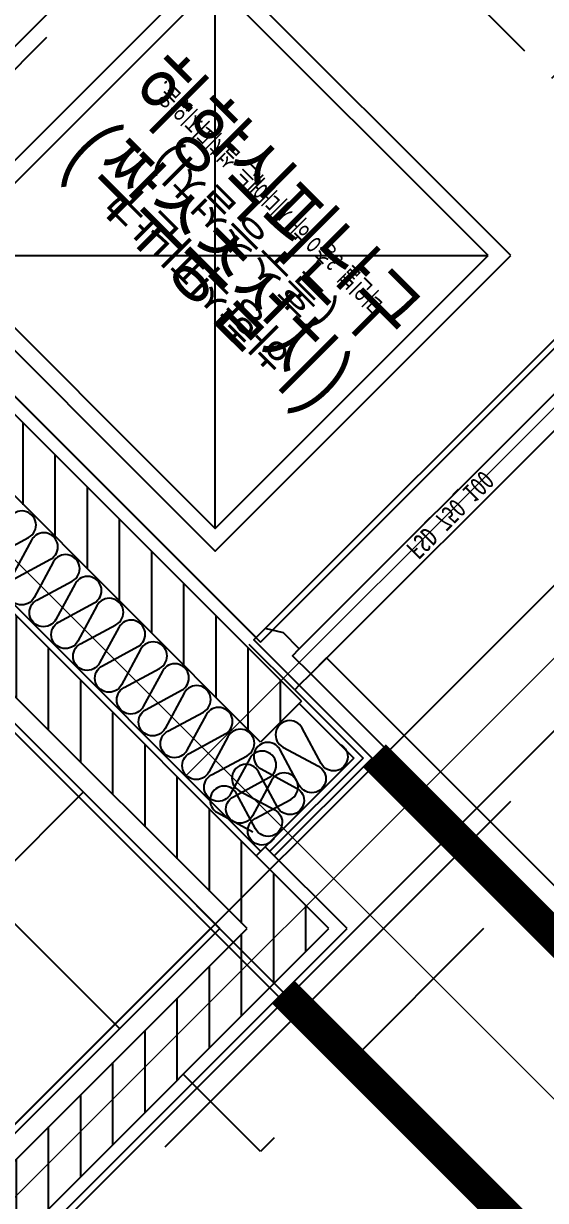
# Model space of a CAD drawing. Header units: millimetres. Extents: x 11101 to 63139, y 2659 to 57930.
# Drawn here: x 38720 to 39531, y 32122 to 33952 of the extents above; entities that cross this region are included whole.
import ezdxf
from ezdxf.enums import TextEntityAlignment as Align

# ---------------------------------------------------------------- set-up
doc = ezdxf.new("R2010")
doc.units = ezdxf.units.MM
doc.header["$LTSCALE"] = 100
for name, pattern in [('U-59B_1(111-114D)$0$CEN', [62, 60, -1, 0, -1]), ('U-59B_1(111-114D)$0$CENTER', [50.8, 31.75, -6.35, 6.35, -6.35]), ('U-59B_1(111-114D)$0$HID', [2.3, 1.5, -0.8]), ('U-59B_1(111-114D)$0$UNIT-84A(중간세대)-확장전$0$CONTINOUS', [0])]:
    doc.linetypes.add(name, pattern=pattern)
doc.layers.get('Defpoints').update_dxf_attribs({"color": 127})
for name, color, linetype in [('TEXT_실명', 3, 'Continuous'), ('U-59B_1(111-114D)$0$7', 7, 'Continuous'), ('U-59B_1(111-114D)$0$7A', 7, 'U-59B_1(111-114D)$0$HID'), ('U-59B_1(111-114D)$0$8A', 8, 'U-59B_1(111-114D)$0$HID'), ('U-59B_1(111-114D)$0$CEN-b', 16, 'U-59B_1(111-114D)$0$CEN'), ('U-59B_1(111-114D)$0$DOOR', 4, 'Continuous'), ('U-59B_1(111-114D)$0$DOOR_1', 1, 'Continuous'), ('U-59B_1(111-114D)$0$DOOR_2', 5, 'Continuous'), ('U-59B_1(111-114D)$0$FIN4', 6, 'Continuous'), ('U-59B_1(111-114D)$0$FIN6', 5, 'Continuous'), ('U-59B_1(111-114D)$0$FUR-R', 6, 'Continuous'), ('U-59B_1(111-114D)$0$HAT-1', 9, 'Continuous'), ('U-59B_1(111-114D)$0$INS', 8, 'Continuous'), ('U-59B_1(111-114D)$0$INSHAT', 150, 'U-59B_1(111-114D)$0$HID'), ('U-59B_1(111-114D)$0$INSUL', 8, 'Continuous'), ('U-59B_1(111-114D)$0$MC중심선', 8, 'U-59B_1(111-114D)$0$HID'), ('U-59B_1(111-114D)$0$OPEN', 5, 'U-59B_1(111-114D)$0$CENTER'), ('U-59B_1(111-114D)$0$TILE', 8, 'Continuous'), ('U-59B_1(111-114D)$0$WALL-2', 3, 'Continuous')]:
    doc.layers.add(name, color=color, linetype=linetype)
doc.layers.add('U-59B_1(111-114D)$0$CEN아파트', color=1, linetype='U-59B_1(111-114D)$0$CEN', lineweight=5)
doc.layers.add('U-59B_1(111-114D)$0$MC', color=144, linetype='Continuous', plot=False)
doc.layers.add('U-59B_1(111-114D)$0$창호공차', color=39, linetype='Continuous', plot=False)
doc.styles.add('U-59B_1(111-114D)$0$돋움체', font='', dxfattribs={"width": 0.8})
doc.styles.add('돋움체', font='', dxfattribs={"width": 0.8})
doc.styles.get('U-59B_1(111-114D)$0$돋움체').set_extended_font_data('DotumChe')
doc.styles.get('돋움체').set_extended_font_data('DotumChe')

# ---------------------------------------------------------------- blocks, each defined once
blk = doc.blocks.new('U-59B_1(111-114D)$0$실외기')
at = {"layer": 'U-59B_1(111-114D)$0$8A'}
for p, q in [((303, 168.8), (-597, 168.8)), ((-597, 168.8), (-597, -151.2)), ((-597, -151.2), (303, 168.8)), ((303, 168.8), (303, -151.2)), ((303, -151.2), (-597, -151.2))]:
    blk.add_line(p, q, dxfattribs=at)
blk = doc.blocks.new('U-59B_1(111-114D)$0$하향식피난구')
at = {"layer": 'Defpoints', "ltscale": 0.1}
blk.add_lwpolyline([(-1650, 1310), (-1650, 10), (0, 10), (0, 1310)], close=True, dxfattribs=at)
at = {"layer": 'U-59B_1(111-114D)$0$7', "linetype": 'U-59B_1(111-114D)$0$UNIT-84A(중간세대)-확장전$0$CONTINOUS'}
for points in [[(-1500, 610), (-850, 610), (-850, 1260), (-1500, 1260)], [(-1475, 635), (-875, 635), (-875, 1235), (-1475, 1235)]]:
    blk.add_lwpolyline(points, close=True, dxfattribs=at)
at = {"layer": 'U-59B_1(111-114D)$0$7A'}
for points in [[(-750, 610), (-100, 610), (-100, 1260), (-750, 1260)], [(-725, 635), (-125, 635), (-125, 1235), (-725, 1235)]]:
    blk.add_lwpolyline(points, close=True, dxfattribs=at)
at = {"layer": 'U-59B_1(111-114D)$0$OPEN', "ltscale": 2}
for p, q in [((-875, 1235), (-1475, 635)), ((-1475, 1235), (-875, 635))]:
    blk.add_line(p, q, dxfattribs=at)
at = {"layer": 'U-59B_1(111-114D)$0$8A', "ltscale": 2}
blk.add_blockref('U-59B_1(111-114D)$0$실외기', (-753, 201.2), dxfattribs=at)
at = {"layer": 'Defpoints', "style": 'U-59B_1(111-114D)$0$돋움체'}
for s, p in [('하향식피난구', (-1369.1, 949.4)), ('(홀수층설치)', (-1375.4, 858.7))]:
    blk.add_text(s, height=50, dxfattribs=at).set_placement(p)
at = {"layer": 'Defpoints', "style": 'U-59B_1(111-114D)$0$돋움체', "width": 0.7}
blk.add_text('라인별 3층이하 세대에는 설치되지않음.', height=30, dxfattribs=at).set_placement((-1412.9, 796.5))
blk = doc.blocks.new('U-59B_1(111-114D)$0$FSD_750_100')
at = {"layer": 'U-59B_1(111-114D)$0$DOOR'}
for points in [[(25, 100), (25, 800), (60, 800), (60, 100)], [(25, 100), (25, 60), (40, 60), (40, 25), (25, 0), (0, 0), (0, 100)], [(725, 100), (725, 60), (710, 60), (710, 25), (725, 0), (750, 0), (750, 100)]]:
    blk.add_lwpolyline(points, close=True, dxfattribs=at)
at = {"layer": 'U-59B_1(111-114D)$0$DOOR_1', "ltscale": 0.1}
blk.add_arc((25, 100), 700, 0, 87.134, dxfattribs=at)
at = {"layer": 'U-59B_1(111-114D)$0$DOOR_2'}
for p, q in [((25, 100), (725, 100)), ((710, 60), (40, 60)), ((25, 0), (725, 0))]:
    blk.add_line(p, q, dxfattribs=at)
at = {"layer": 'U-59B_1(111-114D)$0$창호공차', "ltscale": 2}
for p, q in [((-10, 100), (-10, 0)), ((760, 100), (760, 0))]:
    blk.add_line(p, q, dxfattribs=at)
at = {"layer": 'U-59B_1(111-114D)$0$창호공차', "ltscale": 2, "style": 'U-59B_1(111-114D)$0$돋움체', "width": 0.8}
blk.add_text('FSD_750_100', height=30, dxfattribs=at).set_placement((353.2, 78.9), align=Align.MIDDLE_CENTER)
blk = doc.blocks.new('U-59B_1(111-114D)$0$59A_부부욕실')
at = {"layer": 'Defpoints', "ltscale": 2}
blk.add_lwpolyline([(-327.7, 707.1), (-327.7, -192.9), (-827.7, -192.9), (-827.7, -1592.9), (822.3, -1592.9), (822.3, 707.1), (-327.7, 707.1)], dxfattribs=at)
blk = doc.blocks.new('U-59B_1(111-114D)$0$insul1')
blk.add_lwpolyline([(0, 0.25, 1.344031), (0.35, 0.25), (0.2, 0.75, -1.344031), (0.55, 0.75), (0.4, 0.25)], format="xyb")
blk = doc.blocks.new('U-59B_1(111-114D)', base_point=(226392.1, 34351.6))
at = {"layer": 'U-59B_1(111-114D)$0$HAT-1', "ltscale": 2}
h = blk.add_hatch(dxfattribs=at)
h.set_pattern_fill('_USER,N', color=256, scale=50, angle=45, style=0, pattern_type=0)
h.set_pattern_definition([(45, (17993.347, -59125.017), (-35.355339, 35.355339), [])])
h.paths.add_polyline_path([(228362.1, 35054.3), (228362.1, 34964.3), (230122.1, 34964.3), (230122.1, 35054.3)])
h = blk.add_hatch(dxfattribs=at)
h.set_pattern_fill('_USER,N', color=256, scale=50, angle=45, style=0, pattern_type=0)
h.set_pattern_definition([(45, (37087.89, 1249.87), (-35.355339, 35.355339), [])])
h.paths.add_polyline_path([(228082.1, 33179.3), (228172.1, 33179.3), (228172.1, 34744.3), (229402.1, 34744.3), (229402.1, 33844.3), (229902.1, 33844.3), (229902.1, 32364.3), (229992.1, 32364.3), (229992.1, 34834.3), (229902.1, 34834.3), (229902.1, 33934.3), (229492.1, 33934.3), (229492.1, 34834.3), (228082.1, 34834.3)])
at = {"layer": 'U-59B_1(111-114D)$0$CEN-b', "ltscale": 2}
blk.add_line((228022.1, 34414.3), (228022.1, 35174.3), dxfattribs=at)
at = {"layer": 'U-59B_1(111-114D)$0$CEN아파트', "ltscale": 2}
for p, q in [((228132.1, 32204.3), (228132.1, 36774.3)), ((228407.1, 36774.3), (228407.1, 34844.3)), ((225902.1, 34894.3), (230370.6, 34894.3))]:
    blk.add_line(p, q, dxfattribs=at)
at = {"layer": 'U-59B_1(111-114D)$0$FIN4', "ltscale": 2}
for p, q in [((228482.1, 35074.3), (230122.1, 35074.3)), ((228062.1, 34854.3), (228242.1, 34854.3)), ((228062.1, 33164.3), (228062.1, 34854.3)), ((228242.1, 34854.3), (228242.1, 34834.3)), ((228202.1, 34714.3), (229372.1, 34714.3)), ((228202.1, 33139.3), (228202.1, 34714.3))]:
    blk.add_line(p, q, dxfattribs=at)
at = {"layer": 'U-59B_1(111-114D)$0$FIN6', "ltscale": 2}
for p, q in [((228222.1, 35069.3), (228222.1, 34854.3)), ((228382.1, 35069.3), (228222.1, 35069.3)), ((228382.1, 35069.3), (228382.1, 35059.3)), ((228232.1, 35059.3), (228232.1, 34854.3)), ((228382.1, 35059.3), (228232.1, 35059.3))]:
    blk.add_line(p, q, dxfattribs=at)
at = {"layer": 'U-59B_1(111-114D)$0$INS', "ltscale": 2}
for p, q in [((228242.1, 35049.3), (228242.1, 34854.3)), ((228362.1, 35049.3), (228242.1, 35049.3)), ((228242.1, 34844.3), (230002.1, 34844.3))]:
    blk.add_line(p, q, dxfattribs=at)
at = {"layer": 'U-59B_1(111-114D)$0$INSHAT', "ltscale": 2}
for p, q in [((227912.1, 35924.3), (227912.1, 34514.3)), ((227912.1, 34514.3), (228082.1, 34514.3))]:
    blk.add_line(p, q, dxfattribs=at)
at = {"layer": 'U-59B_1(111-114D)$0$MC', "ltscale": 2}
for p, q in [((228052.1, 32204.3), (228052.1, 36774.3)), ((228212.1, 32204.3), (228212.1, 36774.3)), ((227416.6, 34714.3), (228252.1, 34714.3)), ((225902.1, 34704.3), (229542.1, 34704.3))]:
    blk.add_line(p, q, dxfattribs=at)
at = {"layer": 'U-59B_1(111-114D)$0$MC중심선', "ltscale": 2, "const_width": 50}
for points in [[(228222.1, 35074.3), (226392.1, 35074.3)], [(228062.1, 34714.3), (226392.1, 34714.3)]]:
    blk.add_lwpolyline(points, dxfattribs=at)
at = {"layer": 'U-59B_1(111-114D)$0$TILE', "ltscale": 2}
for p, q in [((228502.1, 33844.3), (228502.1, 34714.3)), ((229372.1, 34494.3), (228202.1, 34494.3))]:
    blk.add_line(p, q, dxfattribs=at)
at = {"layer": 'U-59B_1(111-114D)$0$WALL-2', "ltscale": 2}
for p, q in [((228362.1, 35054.3), (230122.1, 35054.3)), ((228362.1, 35054.3), (228362.1, 34964.3)), ((228362.1, 34964.3), (230122.1, 34964.3)), ((228082.1, 34834.3), (229492.1, 34834.3)), ((228082.1, 33179.3), (228082.1, 34834.3)), ((228172.1, 34744.3), (229402.1, 34744.3)), ((228172.1, 33179.3), (228172.1, 34744.3))]:
    blk.add_line(p, q, dxfattribs=at)
at = {"ltscale": 2, "xscale": -1, "rotation": 180}
blk.add_blockref('U-59B_1(111-114D)$0$하향식피난구', (230122.1, 36384.3), dxfattribs=at)
at = {"layer": 'U-59B_1(111-114D)$0$DOOR', "ltscale": 2, "rotation": 90}
blk.add_blockref('U-59B_1(111-114D)$0$FSD_750_100', (228482.1, 35069.3), dxfattribs=at)
at = {"layer": 'U-59B_1(111-114D)$0$FUR-R', "ltscale": 2, "xscale": -1}
blk.add_blockref('U-59B_1(111-114D)$0$59A_부부욕실', (229034.4, 33997.2), dxfattribs=at)
at = {"layer": 'U-59B_1(111-114D)$0$INSUL', "ltscale": 2, "xscale": 120, "yscale": 120, "zscale": 120, "rotation": 270, "row_count": 1, "column_count": 4, "row_spacing": 0, "column_spacing": 48}
blk.add_blockref('U-59B_1(111-114D)$0$insul1', (228242.1, 35049.3), dxfattribs=at)
at = {"layer": 'U-59B_1(111-114D)$0$INSUL', "ltscale": 2, "xscale": 120, "yscale": 120, "zscale": 120, "row_count": 1, "column_count": 36, "row_spacing": 0, "column_spacing": 48}
blk.add_blockref('U-59B_1(111-114D)$0$insul1', (228242.1, 34844.3), dxfattribs=at)

msp = doc.modelspace()

# ---------------------------------------------------------------- block references
at = {"ltscale": 2, "xscale": -1, "rotation": 315}
msp.add_blockref('U-59B_1(111-114D)', (40048, 31008.4), dxfattribs=at)

# ---------------------------------------------------------------- texts
at = {"layer": 'TEXT_실명', "style": '돋움체', "width": 0.75}
for s, p in [('하향식피난구', (39109.6, 33677.1)), ('(짝수층설치)', (39008.2, 33575.7))]:
    msp.add_text(s, height=100, rotation=315, dxfattribs=at).set_placement(p, align=Align.MIDDLE_CENTER)

doc.saveas('drawing.dxf')
